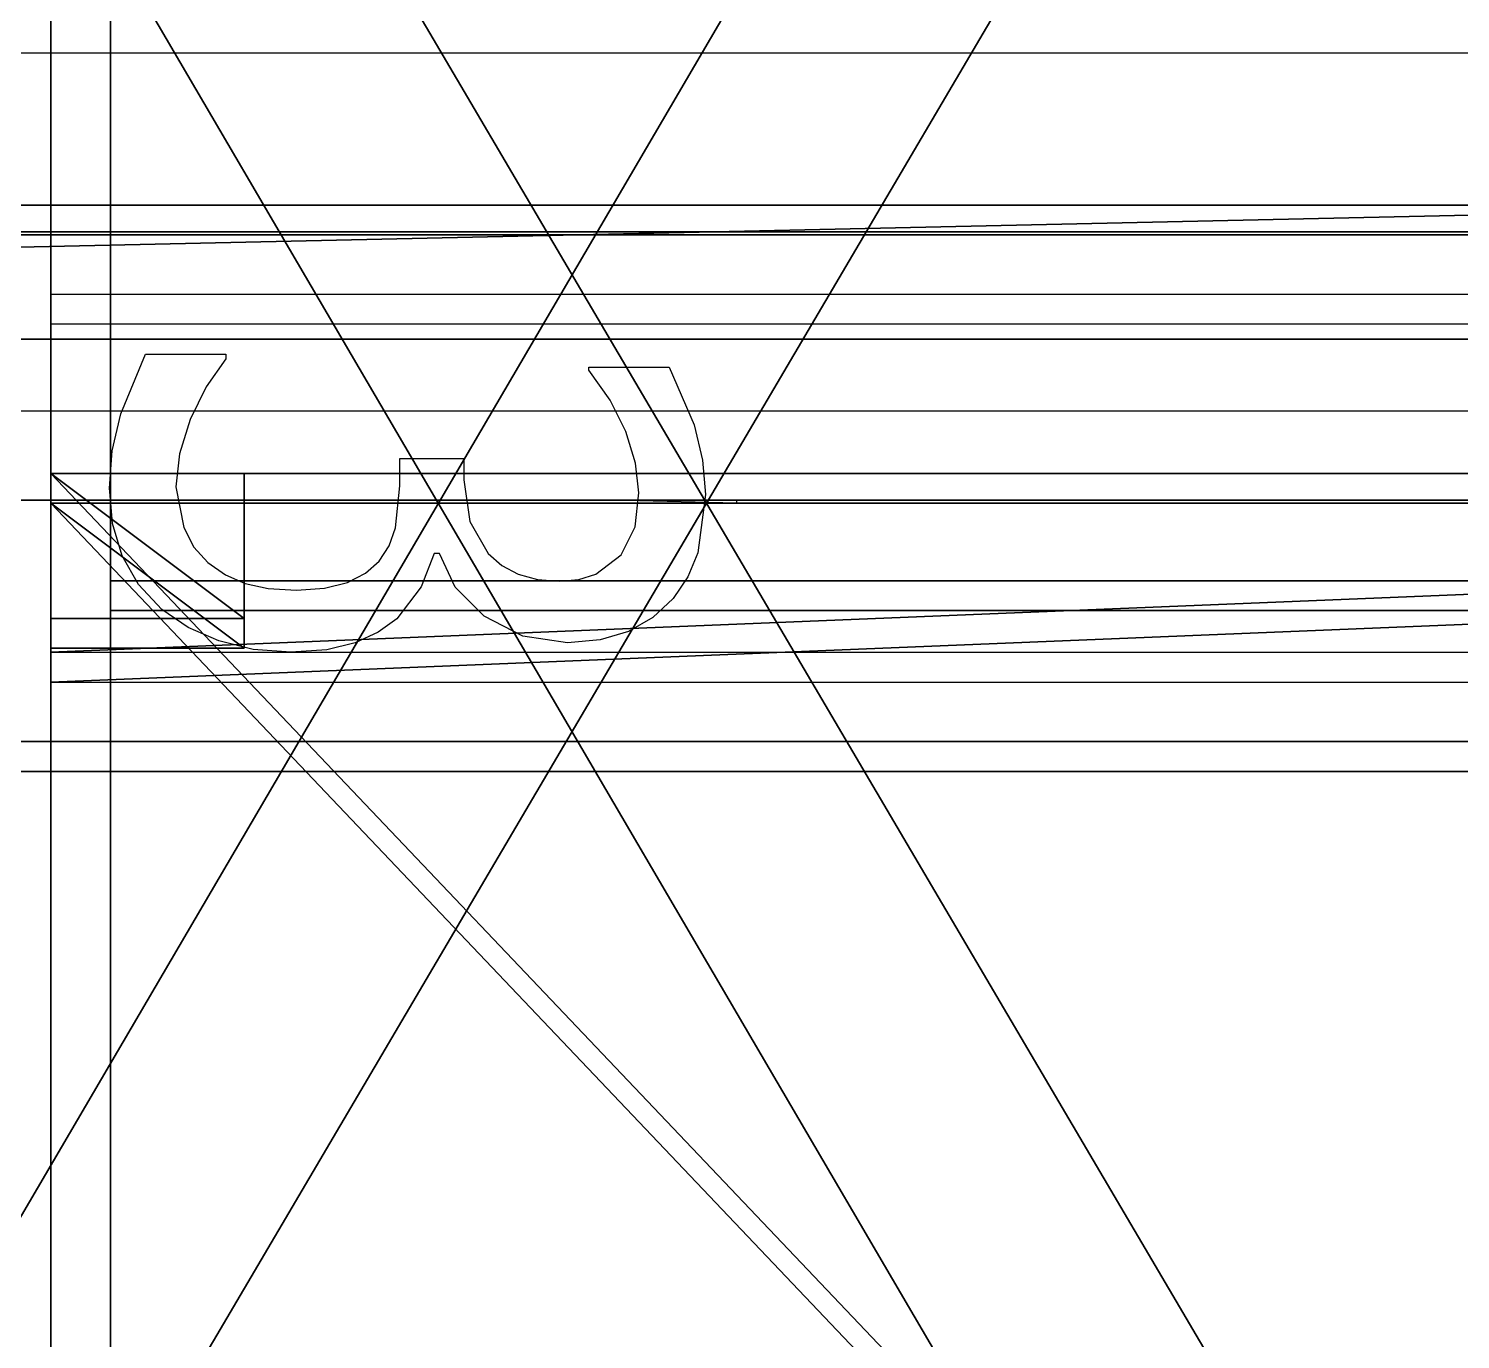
# Model space of a CAD drawing. Extents: x -93 to 34039, y -1114 to 8560.
# Drawn here: x 252.25 to 300.29, y 3367.05 to 3411.02 of the extents above; entities that cross this region are included whole.
import ezdxf

# ---------------------------------------------------------------- set-up
doc = ezdxf.new("R2010")
doc.units = 0
doc.layers.get('0').update_dxf_attribs({"color": 13, "linetype": 'CONTINUOUS'})
for name, color, linetype in [('_____18________4____', 142, 'CONTINUOUS'), ('_____18________4_____', 40, 'CONTINUOUS'), ('_SYSTEM__CT_MODE', 252, 'CONTINUOUS'), ('_SYSTEM__RG_COLOR', 36, 'CONTINUOUS'), ('_SYSTEM__SKALER', 134, 'CONTINUOUS'), ('TEMP', 36, 'CONTINUOUS')]:
    doc.layers.add(name, color=color, linetype=linetype)

# ---------------------------------------------------------------- blocks, each defined once
blk = doc.blocks.new('SKALER_1')
for p, q in [((0, 5), (0, 0)), ((5, 5), (0, 5)), ((5, 0), (5, 5)), ((0, 0), (5, 0))]:
    blk.add_line(p, q)
mesh = blk.add_polyface()
corners = [(5, 5), (0, 0), (0, 5), (5, 0)]
mesh.append_faces([[corners[k] for k in face] for face in [(0, 1, 2), (1, 0, 3)]], dxfattribs={"vtx0": -1})
blk = doc.blocks.new('TELO_95')
for p, q in [((0, 970), (0, 0)), ((0, 970, 18), (0, 0, 18)), ((0, 0), (568, 0)), ((0, 0), (0, 0, 18)), ((0, 0, 18), (568, 0, 18))]:
    blk.add_line(p, q)
at = {"layer": '_SYSTEM__SKALER', "xscale": 0.8114285714285707, "yscale": 1.939999999999998}
blk.add_blockref('SKALER_1', (0, 0), dxfattribs=at)
mesh = blk.add_polyface()
corners = [(568, 970), (0, 0), (0, 970), (568, 0)]
mesh.append_faces([[corners[k] for k in face] for face in [(0, 1, 2), (1, 0, 3)]], dxfattribs={"vtx0": -1})
mesh = blk.add_polyface()
corners = [(568, 0, 18), (0, 970, 18), (0, 0, 18), (568, 970, 18)]
mesh.append_faces([[corners[k] for k in face] for face in [(0, 1, 2), (1, 0, 3)]], dxfattribs={"vtx0": -1})
blk = doc.blocks.new('MARKWR_KROMKI')
at = {"color": 250}
blk.add_line((0, 0, 16), (0, 0), dxfattribs=at)
blk = doc.blocks.new('M_K_FRONT')
for p, q in [((0, 0, 5), (749, 0, 5)), ((749, 0, -5), (0, 0, -5)), ((0, 0, -5), (0, 0, 5))]:
    blk.add_line(p, q)
mesh = blk.add_polyface()
corners = [(749, 0, 5), (0, 0, -5), (749, 0, -5), (0, 0, 5)]
mesh.append_faces([[corners[k] for k in face] for face in [(0, 1, 2), (1, 0, 3)]], dxfattribs={"vtx0": -1})
blk = doc.blocks.new('M_K_LEFT')
for p, q in [((0, 515, 5), (0, 0, 5)), ((0, 0, -5), (0, 515, -5)), ((0, 0, 5), (0, 0, -5))]:
    blk.add_line(p, q)
mesh = blk.add_polyface()
corners = [(0, 515, 5), (0, 0, -5), (0, 0, 5), (0, 515, -5)]
mesh.append_faces([[corners[k] for k in face] for face in [(0, 1, 2), (1, 0, 3)]], dxfattribs={"vtx0": -1})
blk = doc.blocks.new('KR_F')
at = {"color": 250}
for p, q in [((0, 0, 16), (0, 0)), ((700, 0, 16), (0, 0, 16)), ((0, 0), (700, 0))]:
    blk.add_line(p, q, dxfattribs=at)
mesh = blk.add_polyface()
corners = [(700, 0, 16), (0, 0), (700, 0), (0, 0, 16)]
mesh.append_faces([[corners[k] for k in face] for face in [(0, 1, 2), (1, 0, 3)]], dxfattribs={"vtx0": -1})
blk = doc.blocks.new('KR_L')
at = {"color": 250}
for p, q in [((0, 500), (0, 0)), ((0, 0, 16), (0, 500, 16)), ((0, 0), (0, 0, 16))]:
    blk.add_line(p, q, dxfattribs=at)
mesh = blk.add_polyface()
corners = [(0, 500, 16), (0, 0), (0, 0, 16), (0, 500)]
mesh.append_faces([[corners[k] for k in face] for face in [(0, 1, 2), (1, 0, 3)]], dxfattribs={"vtx0": -1})
blk = doc.blocks.new('KR_35')
at = {"yscale": 1.94, "zscale": 1.125}
blk.add_blockref('KR_L', (0, 0), dxfattribs=at)
at = {"xscale": 0.8114285714285715, "zscale": 1.125}
blk.add_blockref('KR_F', (0, 0), dxfattribs=at)
blk = doc.blocks.new('LL')
at = {"color": 250}
for p, q in [((0, 300, 16), (0, 0, 16)), ((0, 300, 8), (0, 0, 8)), ((0, 300), (0, 0)), ((0, 0, 16), (0, 0, 8)), ((0, 0, 8), (0, 0))]:
    blk.add_line(p, q, dxfattribs=at)
blk = doc.blocks.new('RAM_PANEL_95')
at = {"color": 250}
for p, q in [((0, 970), (0, 0)), ((0, 970, 18), (0, 0, 18)), ((0, 0), (568, 0)), ((0, 0), (0, 0, 18)), ((0, 0, 18), (568, 0, 18))]:
    blk.add_line(p, q, dxfattribs=at)
for name in ['TELO_95', 'KR_35']:
    blk.add_blockref(name, (0, 0))
at = {"layer": '_SYSTEM__CT_MODE', "xscale": 0.8114285714285707, "yscale": 1.939999999999999, "zscale": 1.124999999999998}
blk.add_blockref('MARKWR_KROMKI', (0, 0), dxfattribs=at)
at = {"layer": '_SYSTEM__CT_MODE', "yscale": 3.233333333333332, "zscale": 1.125}
blk.add_blockref('LL', (0, 0), dxfattribs=at)
at = {"layer": '_SYSTEM__RG_COLOR', "color": 1, "yscale": 1.871844660194175, "zscale": 1.2}
blk.add_blockref('M_K_LEFT', (3, 3, 9), dxfattribs=at)
at = {"layer": '_SYSTEM__RG_COLOR', "xscale": 0.7503337783711621, "zscale": 1.199999999999999}
blk.add_blockref('M_K_FRONT', (3, 3, 9), dxfattribs=at)
blk = doc.blocks.new('PANEL_G_34')
for p, q in [((-5, 440), (-5, 0)), ((5, 0), (5, 440)), ((-5, 0), (5, 0))]:
    blk.add_line(p, q)
at = {"color": 250}
for p, q in [((0, 300, 16), (0, 0, 16)), ((0, 300, 8), (0, 0, 8)), ((0, 300), (0, 0)), ((0, 0, 16), (0, 0, 8)), ((0, 0, 8), (0, 0))]:
    blk.add_line(p, q, dxfattribs=at)
blk.add_blockref('RAM_PANEL_95', (0, 0))
mesh = blk.add_polyface()
corners = [(5, 0), (-5, 440), (-5, 0), (5, 440)]
mesh.append_faces([[corners[k] for k in face] for face in [(0, 1, 2), (1, 0, 3)]], dxfattribs={"vtx0": -1})
blk = doc.blocks.new('RAM_PANEL_5')
at = {"layer": '_SYSTEM__RG_COLOR', "yscale": 2.25909090909091}
blk.add_blockref('PANEL_G_34', (8, 3, 3), dxfattribs=at)
blk = doc.blocks.new('PANEL_V_5')
blk.add_blockref('RAM_PANEL_5', (0, 0))
blk = doc.blocks.new('RAM_PANEL_4')
at = {"layer": '_SYSTEM__RG_COLOR', "yscale": 2.25909090909091}
blk.add_blockref('PANEL_G_34', (8, 3, 3), dxfattribs=at)
blk = doc.blocks.new('PANEL_V_4')
blk.add_blockref('RAM_PANEL_4', (0, 0))
blk = doc.blocks.new('TELO_58')
mesh = blk.add_polyface()
corners = [(934, 300), (0, 0), (0, 300), (934, 0)]
mesh.append_faces([[corners[k] for k in face] for face in [(0, 1, 2), (1, 0, 3)]], dxfattribs={"vtx0": -1})
mesh = blk.add_polyface()
corners = [(934, 0, 18), (0, 300, 18), (0, 0, 18), (934, 300, 18)]
mesh.append_faces([[corners[k] for k in face] for face in [(0, 1, 2), (1, 0, 3)]], dxfattribs={"vtx0": -1})
blk = doc.blocks.new('__________1')
at = {"color": 250}
for p, q in [((6.115, 5.147), (8.784, 5.147)), ((8.784, 5.147), (8.784, 4.989)), ((20.853, 4.591), (20.853, 4.696)), ((20.853, 4.696), (23.523, 4.696)), ((14.57, 1.537), (16.69, 1.537)), ((13.88, -1.999), (14.214, -1.477)), ((15.885, -1.737), (15.706, -1.737)), ((8.184, -2.051), (8.775, -2.472)), ((13.425, -2.42), (13.88, -1.999)), ((17.953, -2.157), (18.499, -2.454)), ((8.775, -2.472), (9.423, -2.77)), ((12.826, -2.739), (13.425, -2.42)), ((18.499, -2.454), (19.138, -2.632)), ((19.138, -2.632), (19.87, -2.691)), ((19.87, -2.691), (20.516, -2.631))]:
    blk.add_line(p, q, dxfattribs=at)
for points in [[(4.96, 0, 0), (4.915, 0.519, 0), (5.009, 1.81, 0), (5.291, 3.08, 0), (6.115, 5.147, 0)], [(8.784, 4.989, 0), (8.13, 4.019, 0), (7.597, 2.891, 0), (7.242, 1.705, 0), (7.124, 0.561, 0), (7.392, -0.845, 0), (7.724, -1.519, 0), (8.184, -2.051, 0)], [(23.523, 4.696, 0), (24.346, 2.707, 0), (24.629, 1.483, 0), (24.723, 0.299, 0), (24.468, -1.716, 0), (24.136, -2.545, 0), (23.65, -3.29, 0), (22.973, -3.953, 0), (22.169, -4.433, 0), (21.227, -4.725, 0), (20.138, -4.822, 0), (18.655, -4.592, 0), (17.373, -3.903, 0), (16.41, -2.903, 0), (15.885, -1.737, 0)], [(20.516, -2.631, 0), (21.077, -2.45, 0), (21.926, -1.779, 0), (22.386, -0.813, 0), (22.514, 0.352, 0), (22.405, 1.38, 0), (22.079, 2.471, 0), (21.556, 3.562, 0), (20.853, 4.591, 0)], [(14.214, -1.477, 0), (14.423, -0.855, 0), (14.57, 0.593, 0), (14.57, 1.537, 0)], [(16.69, 1.537, 0), (16.69, 0.803, 0), (16.893, -0.631, 0), (17.501, -1.742, 0), (17.953, -2.157, 0)], [(15.706, -1.737, 0), (15.279, -2.891, 0), (14.468, -3.993, 0), (13.848, -4.452, 0), (13.088, -4.822, 0), (12.137, -5.066, 0), (10.943, -5.147, 0), (9.694, -5.05, 0), (8.554, -4.759, 0), (7.539, -4.292, 0), (6.664, -3.667, 0), (5.887, -2.811, 0), (5.342, -1.815, 0), (5.022, -0.699, 0), (4.96, 0, 0)], [(9.423, -2.77, 0), (10.189, -2.947, 0), (11.134, -3.006, 0), (12.068, -2.939, 0), (12.826, -2.739, 0)]]:
    blk.add_polyline3d(points, dxfattribs=at)
blk = doc.blocks.new('RAM_PANEL_58')
at = {"rotation": 270}
blk.add_blockref('TELO_58', (0, 934), dxfattribs=at)
at = {"layer": '_SYSTEM__CT_MODE', "xscale": 1.009671179883954, "yscale": 0.9714640198511127}
blk.add_blockref('__________1', (0, 467, 17.999), dxfattribs=at)
at = {"layer": '_SYSTEM__RG_COLOR', "color": 1, "yscale": 1.801941747572816, "zscale": 1.2}
blk.add_blockref('M_K_LEFT', (3, 3, 9), dxfattribs=at)
blk = doc.blocks.new('PANEL_G_16')
blk.add_blockref('RAM_PANEL_58', (0, 0))
blk = doc.blocks.new('RAM_PANEL_55')
at = {"layer": '_SYSTEM__RG_COLOR', "color": 1, "xscale": 1.2, "yscale": 0.6681818181818182}
blk.add_blockref('PANEL_G_34', (9, 3, 3), dxfattribs=at)
blk = doc.blocks.new('PANEL_V_38')
blk.add_blockref('RAM_PANEL_55', (0, 0))
blk = doc.blocks.new('TELO_57')
mesh = blk.add_polyface()
corners = [(934, 300), (0, 0), (0, 300), (934, 0)]
mesh.append_faces([[corners[k] for k in face] for face in [(0, 1, 2), (1, 0, 3)]], dxfattribs={"vtx0": -1})
mesh = blk.add_polyface()
corners = [(934, 0, 18), (0, 300, 18), (0, 0, 18), (934, 300, 18)]
mesh.append_faces([[corners[k] for k in face] for face in [(0, 1, 2), (1, 0, 3)]], dxfattribs={"vtx0": -1})
blk = doc.blocks.new('RAM_PANEL_57')
at = {"rotation": 270}
blk.add_blockref('TELO_57', (0, 934), dxfattribs=at)
at = {"layer": '_SYSTEM__CT_MODE', "xscale": 1.009671179883954, "yscale": 0.9714640198511127}
blk.add_blockref('__________1', (0, 467, 17.999), dxfattribs=at)
at = {"layer": '_SYSTEM__RG_COLOR', "color": 1, "yscale": 1.801941747572816, "zscale": 1.2}
blk.add_blockref('M_K_LEFT', (3, 3, 9), dxfattribs=at)
blk = doc.blocks.new('PANEL_G_15')
blk.add_blockref('RAM_PANEL_57', (0, 0))
blk = doc.blocks.new('RAM_PANEL_53')
at = {"layer": '_SYSTEM__RG_COLOR', "color": 1, "xscale": 1.2, "yscale": 1.236363636363636}
blk.add_blockref('PANEL_G_34', (9, 3, 3), dxfattribs=at)
blk = doc.blocks.new('PANEL_V_36')
blk.add_blockref('RAM_PANEL_53', (0, 0))
blk = doc.blocks.new('TELO_71')
mesh = blk.add_polyface()
corners = [(934, 550), (0, 0), (0, 550), (934, 0)]
mesh.append_faces([[corners[k] for k in face] for face in [(0, 1, 2), (1, 0, 3)]], dxfattribs={"vtx0": -1})
mesh = blk.add_polyface()
corners = [(934, 0, 18), (0, 550, 18), (0, 0, 18), (934, 550, 18)]
mesh.append_faces([[corners[k] for k in face] for face in [(0, 1, 2), (1, 0, 3)]], dxfattribs={"vtx0": -1})
blk = doc.blocks.new('RAM_PANEL_71')
at = {"rotation": 270}
blk.add_blockref('TELO_71', (0, 934), dxfattribs=at)
blk = doc.blocks.new('PANEL_G_24')
blk.add_blockref('RAM_PANEL_71', (0, 0))
blk = doc.blocks.new('MARKER_TEKSTUR')
for p, q in [((0, 0), (0, 500)), ((0, 500, 700), (0, 0, 700)), ((16, 0), (16, 500)), ((16, 500, 700), (16, 0, 700))]:
    blk.add_line(p, q)
blk = doc.blocks.new('M_K_VERH')
for p, q in [((-5, 440), (-5, 0)), ((5, 0), (5, 440)), ((-5, 0), (5, 0))]:
    blk.add_line(p, q)
mesh = blk.add_polyface()
corners = [(5, 0), (-5, 440), (-5, 0), (5, 440)]
mesh.append_faces([[corners[k] for k in face] for face in [(0, 1, 2), (1, 0, 3)]], dxfattribs={"vtx0": -1})
blk = doc.blocks.new('M_K_FR')
for p, q in [((5, 0, 640), (-5, 0, 640)), ((-5, 0, 640), (-5, 0)), ((-5, 0), (5, 0)), ((5, 0), (5, 0, 640))]:
    blk.add_line(p, q)
mesh = blk.add_polyface()
corners = [(5, 0), (-5, 0, 640), (-5, 0), (5, 0, 640)]
mesh.append_faces([[corners[k] for k in face] for face in [(0, 1, 2), (1, 0, 3)]], dxfattribs={"vtx0": -1})
blk = doc.blocks.new('1_V_1')
at = {"color": 250}
for p, q in [((-0.838, 23.182), (-0.715, 23.927)), ((-0.715, 23.927), (1.264, 23.927)), ((1.264, 23.927), (1.264, 6.788)), ((-5.147, 19.534), (-5.147, 21.271)), ((-1.188, 19.534), (-5.147, 19.534)), ((-1.188, 6.788), (-1.188, 19.534)), ((-5.147, 6.788), (-1.188, 6.788)), ((-5.147, 4.847), (-5.147, 6.788)), ((1.264, 6.788), (5.147, 6.788)), ((5.147, 6.788), (5.147, 4.847)), ((5.147, 4.847), (-5.147, 4.847))]:
    blk.add_line(p, q, dxfattribs=at)
blk.add_polyline3d([(-5.147, 21.271, 0), (-3.423, 21.405, 0), (-2.031, 21.794, 0), (-1.105, 22.605, 0), (-0.838, 23.182, 0)], dxfattribs=at)
blk = doc.blocks.new('RAM_PANEL_74')
at = {"layer": '_SYSTEM__CT_MODE', "xscale": 1.124999999999999, "yscale": 0.6000000000000427, "zscale": 0.4285714285714129}
blk.add_blockref('MARKER_TEKSTUR', (0, 0), dxfattribs=at)
at = {"layer": '_SYSTEM__CT_MODE', "extrusion": (1, 0, 8.53429e-14), "xscale": 0.9714640198511213, "yscale": 1.031620319277108, "rotation": 270}
blk.add_blockref('1_V_1', (0, 150, 18), dxfattribs=at)
at = {"layer": '_SYSTEM__RG_COLOR', "xscale": 1.2, "yscale": 0.6681818181818182}
for name, p in [('PANEL_G_34', (9, 3, 3)), ('M_K_VERH', (9, 3, 297))]:
    blk.add_blockref(name, p, dxfattribs=at)
at = {"layer": '_SYSTEM__RG_COLOR', "color": 1, "xscale": 1.2, "zscale": 0.4593749999999817}
blk.add_blockref('M_K_FR', (9, 3, 3), dxfattribs=at)
blk = doc.blocks.new('PANEL_V_46')
blk.add_blockref('RAM_PANEL_74', (0, 0))
blk = doc.blocks.new('RAM_PANEL_75')
at = {"layer": '_SYSTEM__CT_MODE', "xscale": 1.124999999999999, "yscale": 0.6000000000000427, "zscale": 0.4285714285714129}
blk.add_blockref('MARKER_TEKSTUR', (0, 0), dxfattribs=at)
at = {"layer": '_SYSTEM__CT_MODE', "extrusion": (1, 0, 8.53429e-14), "xscale": 0.9714640198511213, "yscale": 1.031620319277108, "rotation": 270}
blk.add_blockref('1_V_1', (0, 150, 18), dxfattribs=at)
at = {"layer": '_SYSTEM__RG_COLOR', "xscale": 1.2, "yscale": 0.6681818181818182}
for name, p in [('PANEL_G_34', (9, 3, 3)), ('M_K_VERH', (9, 3, 297))]:
    blk.add_blockref(name, p, dxfattribs=at)
at = {"layer": '_SYSTEM__RG_COLOR', "color": 1, "xscale": 1.2, "zscale": 0.4593749999999817}
blk.add_blockref('M_K_FR', (9, 3, 3), dxfattribs=at)
blk = doc.blocks.new('PANEL_V_47')
blk.add_blockref('RAM_PANEL_75', (0, 0))
blk = doc.blocks.new('RAM_PANEL_76')
at = {"layer": '_SYSTEM__CT_MODE', "xscale": 1.124999999999999, "yscale": 0.6000000000000427, "zscale": 0.4285714285714129}
blk.add_blockref('MARKER_TEKSTUR', (0, 0), dxfattribs=at)
at = {"layer": '_SYSTEM__CT_MODE', "extrusion": (1, 0, 8.53429e-14), "xscale": 0.9714640198511213, "yscale": 1.031620319277108, "rotation": 270}
blk.add_blockref('1_V_1', (0, 150, 18), dxfattribs=at)
at = {"layer": '_SYSTEM__RG_COLOR', "xscale": 1.2, "yscale": 0.6681818181818182}
for name, p in [('PANEL_G_34', (9, 3, 3)), ('M_K_VERH', (9, 3, 297))]:
    blk.add_blockref(name, p, dxfattribs=at)
at = {"layer": '_SYSTEM__RG_COLOR', "color": 1, "xscale": 1.2, "zscale": 0.4593749999999817}
blk.add_blockref('M_K_FR', (9, 3, 3), dxfattribs=at)
blk = doc.blocks.new('PANEL_V_48')
blk.add_blockref('RAM_PANEL_76', (0, 0))
blk = doc.blocks.new('RAM_PANEL_77')
at = {"layer": '_SYSTEM__CT_MODE', "xscale": 1.124999999999999, "yscale": 0.6000000000000427, "zscale": 0.4285714285714129}
blk.add_blockref('MARKER_TEKSTUR', (0, 0), dxfattribs=at)
at = {"layer": '_SYSTEM__CT_MODE', "extrusion": (1, 0, 8.53429e-14), "xscale": 0.9714640198511213, "yscale": 1.031620319277108, "rotation": 270}
blk.add_blockref('1_V_1', (0, 150, 18), dxfattribs=at)
at = {"layer": '_SYSTEM__RG_COLOR', "xscale": 1.2, "yscale": 0.6681818181818182}
for name, p in [('PANEL_G_34', (9, 3, 3)), ('M_K_VERH', (9, 3, 297))]:
    blk.add_blockref(name, p, dxfattribs=at)
at = {"layer": '_SYSTEM__RG_COLOR', "color": 1, "xscale": 1.2, "zscale": 0.4593749999999817}
blk.add_blockref('M_K_FR', (9, 3, 3), dxfattribs=at)
blk = doc.blocks.new('PANEL_V_49')
blk.add_blockref('RAM_PANEL_77', (0, 0))
blk = doc.blocks.new('RAM_PANEL_78')
at = {"layer": '_SYSTEM__CT_MODE', "xscale": 1.124999999999999, "yscale": 0.6000000000000427, "zscale": 0.4285714285714129}
blk.add_blockref('MARKER_TEKSTUR', (0, 0), dxfattribs=at)
at = {"layer": '_SYSTEM__CT_MODE', "extrusion": (1, 0, 8.53429e-14), "xscale": 0.9714640198511213, "yscale": 1.031620319277108, "rotation": 270}
blk.add_blockref('1_V_1', (0, 150, 18), dxfattribs=at)
at = {"layer": '_SYSTEM__RG_COLOR', "xscale": 1.2, "yscale": 0.6681818181818182}
for name, p in [('PANEL_G_34', (9, 3, 3)), ('M_K_VERH', (9, 3, 297))]:
    blk.add_blockref(name, p, dxfattribs=at)
at = {"layer": '_SYSTEM__RG_COLOR', "color": 1, "xscale": 1.2, "zscale": 0.4593749999999817}
blk.add_blockref('M_K_FR', (9, 3, 3), dxfattribs=at)
blk = doc.blocks.new('PANEL_V_50')
blk.add_blockref('RAM_PANEL_78', (0, 0))
blk = doc.blocks.new('RAM_PANEL_73')
at = {"layer": '_SYSTEM__CT_MODE', "xscale": 1.124999999999999, "yscale": 0.6000000000000427, "zscale": 0.6828571428571178}
blk.add_blockref('MARKER_TEKSTUR', (0, 0), dxfattribs=at)
at = {"layer": '_SYSTEM__CT_MODE', "extrusion": (1, 0, 5.35625e-14), "xscale": 0.9714640198511213, "yscale": 1.031620319277108, "rotation": 270}
blk.add_blockref('1_V_1', (0, 239, 18), dxfattribs=at)
at = {"layer": '_SYSTEM__RG_COLOR', "xscale": 1.2, "yscale": 0.6681818181818182}
for name, p in [('PANEL_G_34', (9, 3, 3)), ('M_K_VERH', (9, 3, 475))]:
    blk.add_blockref(name, p, dxfattribs=at)
at = {"layer": '_SYSTEM__RG_COLOR', "color": 1, "xscale": 1.2, "zscale": 0.7374999999999705}
blk.add_blockref('M_K_FR', (9, 3, 3), dxfattribs=at)
blk = doc.blocks.new('PANEL_V_45')
blk.add_blockref('RAM_PANEL_73', (0, 0))
blk = doc.blocks.new('TELO_66')
mesh = blk.add_polyface()
corners = [(934, 550), (0, 0), (0, 550), (934, 0)]
mesh.append_faces([[corners[k] for k in face] for face in [(0, 1, 2), (1, 0, 3)]], dxfattribs={"vtx0": -1})
mesh = blk.add_polyface()
corners = [(934, 0, 18), (0, 550, 18), (0, 0, 18), (934, 550, 18)]
mesh.append_faces([[corners[k] for k in face] for face in [(0, 1, 2), (1, 0, 3)]], dxfattribs={"vtx0": -1})
blk = doc.blocks.new('RAM_PANEL_66')
at = {"rotation": 270}
blk.add_blockref('TELO_66', (0, 934), dxfattribs=at)
blk = doc.blocks.new('PANEL_G_21')
blk.add_blockref('RAM_PANEL_66', (0, 0))
blk = doc.blocks.new('3_V')
at = {"color": 250}
for p, q in [((6.115, 5.147), (8.784, 5.147)), ((8.784, 5.147), (8.784, 4.989)), ((20.853, 4.591), (20.853, 4.696)), ((20.853, 4.696), (23.523, 4.696)), ((14.57, 1.537), (16.69, 1.537)), ((13.88, -1.999), (14.214, -1.477)), ((15.885, -1.737), (15.706, -1.737)), ((8.184, -2.051), (8.775, -2.472)), ((13.425, -2.42), (13.88, -1.999)), ((17.953, -2.157), (18.499, -2.454)), ((8.775, -2.472), (9.423, -2.77)), ((12.826, -2.739), (13.425, -2.42)), ((18.499, -2.454), (19.138, -2.632)), ((19.138, -2.632), (19.87, -2.691)), ((19.87, -2.691), (20.516, -2.631))]:
    blk.add_line(p, q, dxfattribs=at)
for points in [[(4.96, 0, 0), (4.915, 0.519, 0), (5.009, 1.81, 0), (5.291, 3.08, 0), (6.115, 5.147, 0)], [(8.784, 4.989, 0), (8.13, 4.019, 0), (7.597, 2.891, 0), (7.242, 1.705, 0), (7.124, 0.561, 0), (7.392, -0.845, 0), (7.724, -1.519, 0), (8.184, -2.051, 0)], [(23.523, 4.696, 0), (24.346, 2.707, 0), (24.629, 1.483, 0), (24.723, 0.299, 0), (24.468, -1.716, 0), (24.136, -2.545, 0), (23.65, -3.29, 0), (22.973, -3.953, 0), (22.169, -4.433, 0), (21.227, -4.725, 0), (20.138, -4.822, 0), (18.655, -4.592, 0), (17.373, -3.903, 0), (16.41, -2.903, 0), (15.885, -1.737, 0)], [(20.516, -2.631, 0), (21.077, -2.45, 0), (21.926, -1.779, 0), (22.386, -0.813, 0), (22.514, 0.352, 0), (22.405, 1.38, 0), (22.079, 2.471, 0), (21.556, 3.562, 0), (20.853, 4.591, 0)], [(14.214, -1.477, 0), (14.423, -0.855, 0), (14.57, 0.593, 0), (14.57, 1.537, 0)], [(16.69, 1.537, 0), (16.69, 0.803, 0), (16.893, -0.631, 0), (17.501, -1.742, 0), (17.953, -2.157, 0)], [(15.706, -1.737, 0), (15.279, -2.891, 0), (14.468, -3.993, 0), (13.848, -4.452, 0), (13.088, -4.822, 0), (12.137, -5.066, 0), (10.943, -5.147, 0), (9.694, -5.05, 0), (8.554, -4.759, 0), (7.539, -4.292, 0), (6.664, -3.667, 0), (5.887, -2.811, 0), (5.342, -1.815, 0), (5.022, -0.699, 0), (4.96, 0, 0)], [(9.423, -2.77, 0), (10.189, -2.947, 0), (11.134, -3.006, 0), (12.068, -2.939, 0), (12.826, -2.739, 0)]]:
    blk.add_polyline3d(points, dxfattribs=at)
blk = doc.blocks.new('4_V_1')
at = {"color": 250}
for p, q in [((-12.311, 2.607), (-12.311, 5.147)), ((-12.311, 5.147), (-10.366, 5.147)), ((-10.366, 5.147), (-10.366, 2.607)), ((-23.853, 2.607), (-12.311, 2.607)), ((-23.853, 0.713), (-23.853, 2.607)), ((-10.366, 2.607), (-4.836, 2.607)), ((-4.836, 2.607), (-4.836, 1.047)), ((-12.307, 1.026), (-21.029, 1.047, 0.001)), ((-21.029, 1.047, 0.001), (-12.311, -3.286)), ((-12.311, -3.286), (-12.307, 1.026)), ((-4.836, 1.047), (-10.366, 1.047)), ((-10.366, 1.047), (-10.366, -5.147)), ((-12.311, -5.147), (-23.853, 0.713)), ((-10.366, -5.147), (-12.311, -5.147))]:
    blk.add_line(p, q, dxfattribs=at)
blk = doc.blocks.new('RAM_PANEL_79')
at = {"layer": '_SYSTEM__CT_MODE', "xscale": 1.124999999999999, "yscale": 1.100000000000078, "zscale": 0.4914285714285536}
blk.add_blockref('MARKER_TEKSTUR', (0, 0), dxfattribs=at)
at = {"layer": '_SYSTEM__CT_MODE', "extrusion": (1, 0, 1.84907e-13), "xscale": 1.009671179883954, "yscale": 0.9714640198511127, "rotation": 270}
blk.add_blockref('3_V', (275, 344, 18), dxfattribs=at)
at = {"layer": '_SYSTEM__CT_MODE', "extrusion": (1, 0, -3.98405e-13), "xscale": 1.051712558764275, "yscale": 0.9714640198511979, "zscale": 100.0000000023626, "rotation": 270}
blk.add_blockref('4_V_1', (275, 0, 18), dxfattribs=at)
at = {"layer": '_SYSTEM__RG_COLOR', "xscale": 1.2, "yscale": 1.236363636363636}
for name, p in [('PANEL_G_34', (9, 3, 3)), ('M_K_VERH', (9, 3, 341))]:
    blk.add_blockref(name, p, dxfattribs=at)
blk = doc.blocks.new('PANEL_V_51')
blk.add_blockref('RAM_PANEL_79', (0, 0))
blk = doc.blocks.new('TELO_96')
mesh = blk.add_polyface()
corners = [(568, 970), (0, 0), (0, 970), (568, 0)]
mesh.append_faces([[corners[k] for k in face] for face in [(0, 1, 2), (1, 0, 3)]], dxfattribs={"vtx0": -1})
mesh = blk.add_polyface()
corners = [(568, 0, 18), (0, 970, 18), (0, 0, 18), (568, 970, 18)]
mesh.append_faces([[corners[k] for k in face] for face in [(0, 1, 2), (1, 0, 3)]], dxfattribs={"vtx0": -1})
blk = doc.blocks.new('RAM_PANEL_96')
blk.add_blockref('TELO_96', (0, 0))
blk = doc.blocks.new('PANEL_G_35')
blk.add_blockref('RAM_PANEL_96', (0, 0))

msp = doc.modelspace()

# ---------------------------------------------------------------- block references
at = {"layer": '_____18________4____'}
for name, p in [('PANEL_G_34', (-18, 2910.1, 790)), ('PANEL_G_35', (-18, 2910.1, 808)), ('PANEL_G_24', (0, 2928.1, 110)), ('PANEL_G_21', (0, 2928.1, 472))]:
    msp.add_blockref(name, p, dxfattribs=at)
at = {"layer": '_____18________4____', "rotation": 270.0000000000001}
for name, p in [('PANEL_V_36', (0, 3880.1)), ('PANEL_V_51', (0, 3413.2, 128))]:
    msp.add_blockref(name, p, dxfattribs=at)
at = {"layer": '_____18________4_____', "rotation": 270.0000000000001}
for name, p in [('PANEL_V_38', (250, 3880.1, 826)), ('PANEL_V_49', (250, 3405.1, 1658)), ('PANEL_V_50', (250, 3405.1, 1340)), ('PANEL_V_46', (250, 3404.1, 2612)), ('PANEL_V_47', (250, 3404.1, 2294)), ('PANEL_V_48', (250, 3404.1, 1976)), ('PANEL_V_45', (250, 3404.1, 844))]:
    msp.add_blockref(name, p, dxfattribs=at)
at = {"layer": '_____18________4_____'}
for name, p in [('PANEL_G_16', (250, 2928.1, 2912)), ('PANEL_G_15', (250, 2928.1, 826)), ('PANEL_G_16', (250, 2928.1, 2594)), ('PANEL_G_16', (250, 2928.1, 2276)), ('PANEL_G_16', (250, 2928.1, 1958)), ('PANEL_G_16', (250, 2928.1, 1640)), ('PANEL_G_16', (250, 2928.1, 1322))]:
    msp.add_blockref(name, p, dxfattribs=at)
at = {"layer": 'TEMP'}
for name, p in [('PANEL_V_5', (0, 2000, 1960)), ('PANEL_V_4', (0, 2000))]:
    msp.add_blockref(name, p, dxfattribs=at)

doc.saveas('drawing.dxf')
